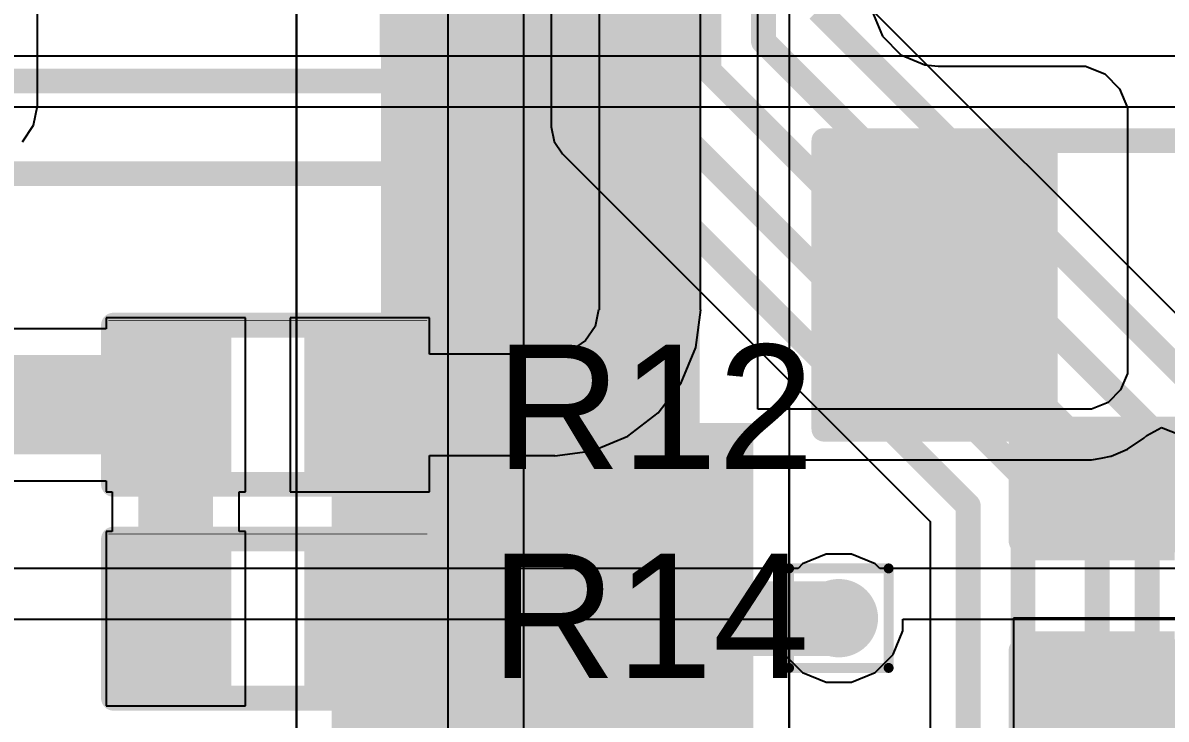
# Model space of a CAD drawing. Header units: inches. Extents: x -12 to 5355, y -7 to 5366.
# Drawn here: x 10.39 to 16.22, y 13.02 to 16.58 of the extents above; entities that cross this region are included whole.
import ezdxf

# ---------------------------------------------------------------- set-up
doc = ezdxf.new("R2010")
doc.units = ezdxf.units.IN
for name, color, linetype in [('BOTTOM LAYER', 5, 'Continuous'), ('Bottom Overlay', 54, 'Continuous'), ('Bottom Paste', 16, 'Continuous'), ('Bottom Solder', 6, 'Continuous'), ('Drill Drawing', 1, 'Continuous'), ('GROUND1', 16, 'Continuous'), ('GROUND2', 156, 'Continuous'), ('POWER', 76, 'Continuous'), ('SIGNAL', 90, 'Continuous'), ('TOP LAYER', 1, 'Continuous'), ('Top Overlay', 2, 'Continuous'), ('Top Paste', 8, 'Continuous'), ('Top Solder', 216, 'Continuous'), ('Via Holes', 16, 'Continuous')]:
    doc.layers.add(name, color=color, linetype=linetype)
doc.styles.add('Arial', font='', dxfattribs={"height": 0.2})
doc.styles.get('Arial').set_extended_font_data('Arial')

# ---------------------------------------------------------------- blocks, each defined once
blk = doc.blocks.new('8_SO_EP__B_15')
at = {"layer": 'BOTTOM LAYER'}
blk.add_hatch(color=5, dxfattribs=at).paths.add_polyline_path([(1.74500286, -2.30599996), (1.74500286, -1.50400004), (3.25000366, -1.50400004), (3.25000366, -2.30599996)])
at = {"layer": 'Bottom Paste'}
blk.add_hatch(color=16, dxfattribs=at).paths.add_polyline_path([(1.74500286, -2.30599996), (1.74500286, -1.50400004), (3.25000366, -1.50400004), (3.25000366, -2.30599996)])
at = {"layer": 'Bottom Solder'}
blk.add_hatch(color=6, dxfattribs=at).paths.add_polyline_path([(1.66880286, -2.38219996), (1.66880286, -1.42780004), (3.32620366, -1.42780004), (3.32620366, -2.38219996)])
at = {"layer": 'Bottom Overlay'}
for points in [[(2.03200254, -2.5146, 0.127, 0.127, 0), (2.03200508, -2.413, 0.127, 0.127, 0)], [(-1.90499746, -2.5146, 0.127, 0.127, 0), (2.03200254, -2.5146, 0.127, 0.127, 0)]]:
    blk.add_lwpolyline(points, format="xyseb", dxfattribs=at)
for points in [[(2.00025508, -2.413, 0.0635, 0.0635, 1), (2.06375508, -2.413, 0.0635, 0.0635, 1)], [(2.00025254, -2.5146, 0.0635, 0.0635, 1), (2.06375254, -2.5146, 0.0635, 0.0635, 1)], [(2.00025254, -2.5146, 0.0635, 0.0635, 1), (2.06375254, -2.5146, 0.0635, 0.0635, 1)]]:
    blk.add_lwpolyline(points, format="xyseb", close=True, dxfattribs=at)
blk = doc.blocks.new('YSPI0520_2R2M__B_31')
at = {"layer": 'BOTTOM LAYER'}
blk.add_hatch(color=5, dxfattribs=at).paths.add_polyline_path([(-3.50000316, 1.2499975), (-1.50000208, 1.2499975), (-1.50000208, -1.25000258), (-3.50000316, -1.25000258)])
at = {"layer": 'Bottom Paste'}
blk.add_hatch(color=16, dxfattribs=at).paths.add_polyline_path([(-3.50000316, 1.2499975), (-1.50000208, 1.2499975), (-1.50000208, -1.25000258), (-3.50000316, -1.25000258)])
at = {"layer": 'Bottom Solder'}
blk.add_hatch(color=6, dxfattribs=at).paths.add_polyline_path([(-3.576203159999999, 1.3261975), (-1.42380208, 1.3261975), (-1.42380208, -1.32620258), (-3.576203159999999, -1.32620258)])
at = {"layer": 'Bottom Overlay'}
for points in [[(-2.69999968, -1.55700222, 0.127, 0.127, 0), (-2.70000222, -2.59999734, 0.127, 0.127, 0)], [(2.69999968, -2.60000496, 0.127, 0.127, 0), (-2.70000222, -2.59999734, 0.127, 0.127, 0)]]:
    blk.add_lwpolyline(points, format="xyseb", dxfattribs=at)
for points in [[(-2.73174968, -1.55700222, 0.0635, 0.0635, 1), (-2.66824968, -1.55700222, 0.0635, 0.0635, 1)], [(-2.73175222, -2.59999734, 0.0635, 0.0635, 1), (-2.66825222, -2.59999734, 0.0635, 0.0635, 1)], [(-2.73175222, -2.59999734, 0.0635, 0.0635, 1), (-2.66825222, -2.59999734, 0.0635, 0.0635, 1)]]:
    blk.add_lwpolyline(points, format="xyseb", close=True, dxfattribs=at)
blk = doc.blocks.new('RES_0805_B_51')
at = {"layer": 'BOTTOM LAYER'}
for points in [[(-1.524, 0.635), (-0.508, 0.635), (-0.508, -0.635), (-1.524, -0.635)], [(0.508, 0.635), (1.524, 0.635), (1.524, -0.635), (0.508, -0.635)]]:
    blk.add_hatch(color=5, dxfattribs=at).paths.add_polyline_path(points)
at = {"layer": 'Bottom Paste'}
for points in [[(-1.524, 0.635), (-0.508, 0.635), (-0.508, -0.635), (-1.524, -0.635)], [(0.508, 0.635), (1.524, 0.635), (1.524, -0.635), (0.508, -0.635)]]:
    blk.add_hatch(color=16, dxfattribs=at).paths.add_polyline_path(points)
at = {"layer": 'Bottom Solder'}
for points in [[(-1.6002, 0.7111999999999999), (-0.4318, 0.7111999999999999), (-0.4318, -0.7111999999999999), (-1.6002, -0.7111999999999999)], [(0.4318, 0.7111999999999999), (1.6002, 0.7111999999999999), (1.6002, -0.7111999999999999), (0.4318, -0.7111999999999999)]]:
    blk.add_hatch(color=6, dxfattribs=at).paths.add_polyline_path(points)
at = {"layer": 'Bottom Overlay'}
for points in [[(-1.6256, -0.7366, 0.127, 0.127, 0), (-1.6256, 0.7366, 0.127, 0.127, 0)], [(-1.6256, 0.7366, 0.127, 0.127, 0), (1.6256, 0.7366, 0.127, 0.127, 0)], [(1.6256, -0.7366, 0.127, 0.127, 0), (1.6256, 0.7366, 0.127, 0.127, 0)], [(-1.6256, -0.7366, 0.127, 0.127, 0), (1.6256, -0.7366, 0.127, 0.127, 0)]]:
    blk.add_lwpolyline(points, format="xyseb", dxfattribs=at)
for points in [[(-1.65735, 0.7366, 0.0635, 0.0635, 1), (-1.59385, 0.7366, 0.0635, 0.0635, 1)], [(-1.65735, 0.7366, 0.0635, 0.0635, 1), (-1.59385, 0.7366, 0.0635, 0.0635, 1)], [(1.59385, 0.7366, 0.0635, 0.0635, 1), (1.65735, 0.7366, 0.0635, 0.0635, 1)], [(1.59385, 0.7366, 0.0635, 0.0635, 1), (1.65735, 0.7366, 0.0635, 0.0635, 1)], [(-1.65735, -0.7366, 0.0635, 0.0635, 1), (-1.59385, -0.7366, 0.0635, 0.0635, 1)], [(-1.65735, -0.7366, 0.0635, 0.0635, 1), (-1.59385, -0.7366, 0.0635, 0.0635, 1)], [(1.59385, -0.7366, 0.0635, 0.0635, 1), (1.65735, -0.7366, 0.0635, 0.0635, 1)], [(1.59385, -0.7366, 0.0635, 0.0635, 1), (1.65735, -0.7366, 0.0635, 0.0635, 1)]]:
    blk.add_lwpolyline(points, format="xyseb", close=True, dxfattribs=at)
blk = doc.blocks.new('R___0402_98')
at = {"layer": 'TOP LAYER'}
for points in [[(-0.6985, -0.3175), (-0.6985, 0.3175), (-0.2412999999999999, 0.3175), (-0.2413, -0.3175)], [(0.2412999999999999, -0.3175), (0.2413, 0.3175), (0.6985, 0.3175), (0.6985, -0.3175)]]:
    blk.add_hatch(color=1, dxfattribs=at).paths.add_polyline_path(points)
at = {"layer": 'Top Paste'}
for points in [[(-0.6985, -0.3175), (-0.6985, 0.3175), (-0.2412999999999999, 0.3175), (-0.2413, -0.3175)], [(0.2412999999999999, -0.3175), (0.2413, 0.3175), (0.6985, 0.3175), (0.6985, -0.3175)]]:
    blk.add_hatch(color=8, dxfattribs=at).paths.add_polyline_path(points)
at = {"layer": 'Top Solder'}
for points in [[(-0.75350116, -0.37250116), (-0.75350116, 0.37250116), (-0.1862988399999999, 0.37250116), (-0.18629884, -0.37250116)], [(0.1862988399999999, -0.37250116), (0.18629884, 0.37250116), (0.75350116, 0.37250116), (0.75350116, -0.37250116)]]:
    blk.add_hatch(color=216, dxfattribs=at).paths.add_polyline_path(points)
at = {"layer": 'Top Overlay'}
for points in [[(0.78740254, 0.40639746, 0.127, 0.127, 0), (-0.7874, 0.4064, 0.127, 0.127, 0)], [(-0.7874, 0.4064, 0.127, 0.127, 0), (-0.7874, -0.4064, 0.127, 0.127, 0)], [(0.78740254, 0.40639746, 0.127, 0.127, 0), (0.78740254, -0.40640254, 0.127, 0.127, 0)], [(0.78740254, -0.40640254, 0.127, 0.127, 0), (-0.7874, -0.4064, 0.127, 0.127, 0)], [(0.8127974599999999, -0.4317974599999999, 0.0032258, 0.0032258, 0), (-0.8128, -0.4317974599999999, 0.0032258, 0.0032258, 0)]]:
    blk.add_lwpolyline(points, format="xyseb", dxfattribs=at)
for points in [[(-0.8191499999999999, 0.4064, 0.0635, 0.0635, 1), (-0.7556499999999999, 0.4064, 0.0635, 0.0635, 1)], [(-0.8191499999999999, 0.4064, 0.0635, 0.0635, 1), (-0.7556499999999999, 0.4064, 0.0635, 0.0635, 1)], [(0.75565254, 0.40639746, 0.0635, 0.0635, 1), (0.8191525399999998, 0.40639746, 0.0635, 0.0635, 1)], [(0.75565254, 0.40639746, 0.0635, 0.0635, 1), (0.8191525399999998, 0.40639746, 0.0635, 0.0635, 1)], [(-0.8191499999999999, -0.4064, 0.0635, 0.0635, 1), (-0.7556499999999999, -0.4064, 0.0635, 0.0635, 1)], [(-0.8191499999999999, -0.4064, 0.0635, 0.0635, 1), (-0.7556499999999999, -0.4064, 0.0635, 0.0635, 1)], [(0.75565254, -0.40640254, 0.0635, 0.0635, 1), (0.8191525399999998, -0.40640254, 0.0635, 0.0635, 1)], [(0.75565254, -0.40640254, 0.0635, 0.0635, 1), (0.8191525399999998, -0.40640254, 0.0635, 0.0635, 1)], [(-0.81360518, -0.4317974599999999, 0.0016129, 0.0016129, 1), (-0.8119948199999999, -0.4317974599999999, 0.0016129, 0.0016129, 1)], [(0.81199228, -0.4317974599999999, 0.0016129, 0.0016129, 1), (0.8136026399999999, -0.4317974599999999, 0.0016129, 0.0016129, 1)]]:
    blk.add_lwpolyline(points, format="xyseb", close=True, dxfattribs=at)
blk = doc.blocks.new('R___0402_100')
at = {"layer": 'TOP LAYER'}
for points in [[(-0.6985, -0.3175), (-0.6985, 0.3175), (-0.2412999999999999, 0.3175), (-0.2413, -0.3175)], [(0.2412999999999999, -0.3175), (0.2413, 0.3175), (0.6985, 0.3175), (0.6985, -0.3175)]]:
    blk.add_hatch(color=1, dxfattribs=at).paths.add_polyline_path(points)
at = {"layer": 'Top Paste'}
for points in [[(-0.6985, -0.3175), (-0.6985, 0.3175), (-0.2412999999999999, 0.3175), (-0.2413, -0.3175)], [(0.2412999999999999, -0.3175), (0.2413, 0.3175), (0.6985, 0.3175), (0.6985, -0.3175)]]:
    blk.add_hatch(color=8, dxfattribs=at).paths.add_polyline_path(points)
at = {"layer": 'Top Solder'}
for points in [[(-0.75350116, -0.37250116), (-0.75350116, 0.37250116), (-0.1862988399999999, 0.37250116), (-0.18629884, -0.37250116)], [(0.1862988399999999, -0.37250116), (0.18629884, 0.37250116), (0.75350116, 0.37250116), (0.75350116, -0.37250116)]]:
    blk.add_hatch(color=216, dxfattribs=at).paths.add_polyline_path(points)
at = {"layer": 'Top Overlay'}
for points in [[(0.7874, 0.4064, 0.127, 0.127, 0), (-0.78740254, 0.40640254, 0.127, 0.127, 0)], [(-0.7874, -0.4064, 0.127, 0.127, 0), (-0.78740254, 0.40640254, 0.127, 0.127, 0)], [(0.7874, 0.4064, 0.127, 0.127, 0), (0.7874, -0.4064, 0.127, 0.127, 0)], [(0.7874, -0.4064, 0.127, 0.127, 0), (-0.7874, -0.4064, 0.127, 0.127, 0)], [(0.8128, -0.4318, 0.0032258, 0.0032258, 0), (-0.8127974599999999, -0.4318, 0.0032258, 0.0032258, 0)]]:
    blk.add_lwpolyline(points, format="xyseb", dxfattribs=at)
for points in [[(-0.8191525399999998, 0.40640254, 0.0635, 0.0635, 1), (-0.75565254, 0.40640254, 0.0635, 0.0635, 1)], [(-0.8191525399999998, 0.40640254, 0.0635, 0.0635, 1), (-0.75565254, 0.40640254, 0.0635, 0.0635, 1)], [(0.7556499999999999, 0.4064, 0.0635, 0.0635, 1), (0.8191499999999999, 0.4064, 0.0635, 0.0635, 1)], [(0.7556499999999999, 0.4064, 0.0635, 0.0635, 1), (0.8191499999999999, 0.4064, 0.0635, 0.0635, 1)], [(-0.8191499999999999, -0.4064, 0.0635, 0.0635, 1), (-0.7556499999999999, -0.4064, 0.0635, 0.0635, 1)], [(-0.8191499999999999, -0.4064, 0.0635, 0.0635, 1), (-0.7556499999999999, -0.4064, 0.0635, 0.0635, 1)], [(0.7556499999999999, -0.4064, 0.0635, 0.0635, 1), (0.8191499999999999, -0.4064, 0.0635, 0.0635, 1)], [(0.7556499999999999, -0.4064, 0.0635, 0.0635, 1), (0.8191499999999999, -0.4064, 0.0635, 0.0635, 1)], [(-0.8136026399999999, -0.4318, 0.0016129, 0.0016129, 1), (-0.81199228, -0.4318, 0.0016129, 0.0016129, 1)], [(0.8119948199999999, -0.4318, 0.0016129, 0.0016129, 1), (0.81360518, -0.4318, 0.0016129, 0.0016129, 1)]]:
    blk.add_lwpolyline(points, format="xyseb", close=True, dxfattribs=at)
blk = doc.blocks.new('____0402_162')
at = {"layer": 'TOP LAYER'}
for points in [[(-0.6985, -0.3175), (-0.6985, 0.3175), (-0.2412999999999999, 0.3175), (-0.2413, -0.3175)], [(0.2412999999999999, -0.3175), (0.2413, 0.3175), (0.6985, 0.3175), (0.6985, -0.3175)]]:
    blk.add_hatch(color=1, dxfattribs=at).paths.add_polyline_path(points)
at = {"layer": 'Top Paste'}
for points in [[(-0.6985, -0.3175), (-0.6985, 0.3175), (-0.2412999999999999, 0.3175), (-0.2413, -0.3175)], [(0.2412999999999999, -0.3175), (0.2413, 0.3175), (0.6985, 0.3175), (0.6985, -0.3175)]]:
    blk.add_hatch(color=8, dxfattribs=at).paths.add_polyline_path(points)
at = {"layer": 'Top Solder'}
for points in [[(-0.7584998799999999, -0.37749988), (-0.7584998799999999, 0.37749988), (-0.18130012, 0.37749988), (-0.18130012, -0.37749988)], [(0.18130012, -0.37749988), (0.18130012, 0.37749988), (0.7584998799999999, 0.37749988), (0.7584998799999999, -0.37749988)]]:
    blk.add_hatch(color=216, dxfattribs=at).paths.add_polyline_path(points)
at = {"layer": 'Top Overlay'}
for points in [[(-0.7874, 0.4064, 0.127, 0.127, 0), (-0.7874, -0.4064, 0.127, 0.127, 0)], [(-0.7874, 0.4064, 0.127, 0.127, 0), (-0.2794, 0.4064, 0.127, 0.127, 0)], [(0.2794, 0.4064, 0.127, 0.127, 0), (0.7874, 0.4064, 0.127, 0.127, 0)], [(0.7874, 0.4064, 0.127, 0.127, 0), (0.7874, -0.4064, 0.127, 0.127, 0)], [(-0.7874, -0.4064, 0.127, 0.127, 0), (-0.2794, -0.4064, 0.127, 0.127, 0)], [(0.2794, -0.4064, 0.127, 0.127, 0), (0.7874, -0.4064, 0.127, 0.127, 0)]]:
    blk.add_lwpolyline(points, format="xyseb", dxfattribs=at)
for points in [[(-0.8191499999999999, 0.4064, 0.0635, 0.0635, 1), (-0.7556499999999999, 0.4064, 0.0635, 0.0635, 1)], [(-0.8191499999999999, 0.4064, 0.0635, 0.0635, 1), (-0.7556499999999999, 0.4064, 0.0635, 0.0635, 1)], [(-0.31115, 0.4064, 0.0635, 0.0635, 1), (-0.24765, 0.4064, 0.0635, 0.0635, 1)], [(0.24765, 0.4064, 0.0635, 0.0635, 1), (0.31115, 0.4064, 0.0635, 0.0635, 1)], [(0.7556499999999999, 0.4064, 0.0635, 0.0635, 1), (0.8191499999999999, 0.4064, 0.0635, 0.0635, 1)], [(0.7556499999999999, 0.4064, 0.0635, 0.0635, 1), (0.8191499999999999, 0.4064, 0.0635, 0.0635, 1)], [(-0.8191499999999999, -0.4064, 0.0635, 0.0635, 1), (-0.7556499999999999, -0.4064, 0.0635, 0.0635, 1)], [(-0.8191499999999999, -0.4064, 0.0635, 0.0635, 1), (-0.7556499999999999, -0.4064, 0.0635, 0.0635, 1)], [(-0.31115, -0.4064, 0.0635, 0.0635, 1), (-0.24765, -0.4064, 0.0635, 0.0635, 1)], [(0.24765, -0.4064, 0.0635, 0.0635, 1), (0.31115, -0.4064, 0.0635, 0.0635, 1)], [(0.7556499999999999, -0.4064, 0.0635, 0.0635, 1), (0.8191499999999999, -0.4064, 0.0635, 0.0635, 1)], [(0.7556499999999999, -0.4064, 0.0635, 0.0635, 1), (0.8191499999999999, -0.4064, 0.0635, 0.0635, 1)]]:
    blk.add_lwpolyline(points, format="xyseb", close=True, dxfattribs=at)

msp = doc.modelspace()

# ---------------------------------------------------------------- hatches: boundary and pattern name
at = {"layer": 'BOTTOM LAYER'}
msp.add_hatch(color=5, dxfattribs=at).paths.add_polyline_path([(12.2174, 13.0556), (13.843, 13.0556), (13.843, 17.5514), (12.2174, 17.5514)])
h = msp.add_hatch(color=5, dxfattribs=at)
edge = h.paths.add_edge_path()
edge.add_arc((14.5542, 13.5382), 0.1999996, 0, 360)
at = {"layer": 'GROUND1'}
h = msp.add_hatch(color=16, dxfattribs=at)
edge = h.paths.add_edge_path()
edge.add_arc((14.5542, 13.5382), 0.1999996, 0, 360)
at = {"layer": 'GROUND2'}
h = msp.add_hatch(color=156, dxfattribs=at)
edge = h.paths.add_edge_path()
edge.add_arc((14.5542, 13.5382), 0.1999996, 0, 360)
at = {"layer": 'POWER'}
h = msp.add_hatch(color=76, dxfattribs=at)
edge = h.paths.add_edge_path()
edge.add_arc((14.5542, 13.5382), 0.1999996, 0, 360)
at = {"layer": 'SIGNAL'}
h = msp.add_hatch(color=90, dxfattribs=at)
edge = h.paths.add_edge_path()
edge.add_arc((14.5542, 13.5382), 0.1999996, 0, 360)
at = {"layer": 'TOP LAYER'}
h = msp.add_hatch(color=1, dxfattribs=at)
edge = h.paths.add_edge_path()
edge.add_arc((14.5542, 13.5382), 0.1999996, 0, 360)
at = {"layer": 'Via Holes'}
h = msp.add_hatch(color=7, dxfattribs=at)
edge = h.paths.add_edge_path()
edge.add_arc((14.5542, 13.5382), 0.0999998, 0, 360)

# ---------------------------------------------------------------- linework, layer by layer
at = {"layer": 'BOTTOM LAYER'}
for p, q in [((14.1403324, 14.605), (14.14032478, 18.69283282)), ((11.7856, 11.811), (11.7856, 17.8308)), ((11.7856, 17.8308), (11.7856, 11.88685456)), ((14.3002, 17.8308), (14.3002, 11.811)), ((14.72573382, 16.63233402), (14.77669638, 16.50929388)), ((14.77669638, 16.50929388), (14.87086688, 16.41512338)), ((14.87086688, 16.41512338), (14.99390702, 16.36416082)), ((14.99390702, 16.36416082), (15.06049566, 16.35760508)), ((15.06049566, 16.35760508), (15.0604982, 16.35760508)), ((15.0604982, 16.35760508), (15.76020724, 16.35757206)), ((15.76020724, 16.35757206), (15.81335674, 16.3575873)), ((15.81335674, 16.3575873), (15.91156838, 16.3169219)), ((15.91156838, 16.3169219), (15.98673206, 16.24175568)), ((15.98673206, 16.24175568), (16.02739238, 16.1435415)), ((16.02739238, 16.1435415), (16.02737206, 16.090392)), ((16.02737206, 16.090392), (16.02737714, 16.09039454)), ((16.02737714, 16.09039454), (16.02738984, 15.347696)), ((16.02738984, 15.347696), (16.02738476, 14.83358476)), ((16.02738476, 14.83358476), (16.0273873, 14.78811622)), ((16.0273873, 14.78811622), (15.9925893, 14.7040981)), ((15.9925893, 14.7040981), (15.92828412, 14.63979292)), ((15.79879746, 14.605), (14.1403324, 14.605)), ((15.844266, 14.60499492), (15.79879492, 14.605)), ((15.79879492, 14.605), (15.79879746, 14.605)), ((15.92828412, 14.63979292), (15.844266, 14.60499492)), ((16.12622378, 14.4714849), (16.20028256, 14.51138576)), ((16.20028256, 14.51138576), (16.2968559, 14.47367692)), ((16.02738984, 14.40053), (16.11140034, 14.45666146)), ((16.11140034, 14.45666146), (16.12622378, 14.4714849)), ((15.89349374, 14.35581076), (15.94334378, 14.36572184)), ((15.94334378, 14.36572184), (15.9433514, 14.36572692)), ((15.9433514, 14.36572692), (15.9433641, 14.36572946)), ((15.9433641, 14.36572946), (16.02738984, 14.40053)), ((14.3002, 11.88685456), (14.3002, 14.34602414)), ((14.3002, 14.34602414), (15.79876698, 14.34602414)), ((15.79876698, 14.34602414), (15.84423806, 14.34601906)), ((15.84423806, 14.34601906), (15.84424822, 14.3460216)), ((15.84424822, 14.3460216), (15.84425584, 14.34601906)), ((15.84425584, 14.34601906), (15.89349374, 14.35581076))]:
    msp.add_line(p, q, dxfattribs=at)
at = {"layer": 'Drill Drawing'}
for points in [[(14.3002, 13.7922, 0.0508, 0.0508, 0), (14.8082, 13.7922, 0.0508, 0.0508, 0)], [(14.3002, 13.2842, 0.0508, 0.0508, 0), (14.3002, 13.7922, 0.0508, 0.0508, 0)], [(14.8082, 13.2842, 0.0508, 0.0508, 0), (14.8082, 13.7922, 0.0508, 0.0508, 0)], [(14.3002, 13.2842, 0.0508, 0.0508, 0), (14.8082, 13.2842, 0.0508, 0.0508, 0)]]:
    msp.add_lwpolyline(points, format="xyseb", dxfattribs=at)
for points in [[(14.2875, 13.7922, 0.0254, 0.0254, 1), (14.3129, 13.7922, 0.0254, 0.0254, 1)], [(14.2875, 13.7922, 0.0254, 0.0254, 1), (14.3129, 13.7922, 0.0254, 0.0254, 1)], [(14.7955, 13.7922, 0.0254, 0.0254, 1), (14.8209, 13.7922, 0.0254, 0.0254, 1)], [(14.7955, 13.7922, 0.0254, 0.0254, 1), (14.8209, 13.7922, 0.0254, 0.0254, 1)], [(14.2875, 13.2842, 0.0254, 0.0254, 1), (14.3129, 13.2842, 0.0254, 0.0254, 1)], [(14.2875, 13.2842, 0.0254, 0.0254, 1), (14.3129, 13.2842, 0.0254, 0.0254, 1)], [(14.7955, 13.2842, 0.0254, 0.0254, 1), (14.8209, 13.2842, 0.0254, 0.0254, 1)], [(14.7955, 13.2842, 0.0254, 0.0254, 1), (14.8209, 13.2842, 0.0254, 0.0254, 1)]]:
    msp.add_lwpolyline(points, format="xyseb", close=True, dxfattribs=at)
at = {"layer": 'POWER'}
for p, q in [((21.48782088, 16.4084), (4.74246448, 16.4084)), ((5.0038, 16.14942414), (21.48782088, 16.14942414)), ((14.48915568, 13.8651996), (14.3689705, 13.8154156)), ((14.61924432, 13.8651996), (14.48915568, 13.8651996)), ((14.7394295, 13.8154156), (14.61924432, 13.8651996)), ((14.3457549, 13.7922), (9.347199999999999, 13.7922)), ((14.3689705, 13.8154156), (14.3457549, 13.7922)), ((14.7626451, 13.7922), (14.7394295, 13.8154156)), ((16.53534412, 13.7922), (14.7626451, 13.7922)), ((9.606175859999999, 13.53322414), (14.2272004, 13.53322414)), ((14.2272004, 13.53322414), (14.2272004, 13.47315568)), ((14.8811996, 13.47315568), (14.8811996, 13.53322414)), ((14.8811996, 13.53322414), (16.53534412, 13.53322414)), ((14.2272004, 13.47315568), (14.2769844, 13.3529705)), ((14.8314156, 13.3529705), (14.8811996, 13.47315568)), ((14.2769844, 13.3529705), (14.3689705, 13.2609844)), ((14.7394295, 13.2609844), (14.8314156, 13.3529705)), ((14.3689705, 13.2609844), (14.48915568, 13.2112004)), ((14.61924432, 13.2112004), (14.7394295, 13.2609844)), ((14.48915568, 13.2112004), (14.61924432, 13.2112004))]:
    msp.add_line(p, q, dxfattribs=at)
at = {"layer": 'SIGNAL'}
for p, q in [((12.9463419, 10.02475008), (12.9463419, 34.23068846)), ((13.0861689, 22.95780016), (13.0861689, 16.046831)), ((12.55787938, 21.37766108), (12.55787938, 10.02475008)), ((16.5249225, 14.84290656), (14.64303142, 16.72479764)), ((13.0861689, 16.046831), (13.10095424, 15.97250044)), ((13.10095424, 15.97250044), (13.14305728, 15.90948812)), ((13.14305728, 15.90948812), (15.02036874, 14.03217666)), ((15.02036874, 14.03217666), (15.02036874, 10.10228866))]:
    msp.add_line(p, q, dxfattribs=at)
for points in [[(12.75211064, 10.02475008, 0.127, 0.127, 0), (12.75211064, 44.50917692, 0.127, 0.127, 0)], [(13.28040016, 16.046831, 0.127, 0.127, 0), (13.28040016, 22.95780016, 0.127, 0.127, 0)], [(13.58520016, 16.1724086, 0.127, 0.127, 0), (13.58520016, 22.85620016, 0.127, 0.127, 0)], [(13.89000016, 16.33393736, 0.127, 0.127, 0), (13.89000016, 22.74544092, 0.127, 0.127, 0)], [(14.16940016, 16.48315474, 0.127, 0.127, 0), (14.16940016, 22.62758492, 0.127, 0.127, 0)], [(14.44880016, 16.64434314, 0.127, 0.127, 0), (16.38757962, 14.70556368, 0.127, 0.127, 0)], [(14.16940016, 16.48315474, 0.127, 0.127, 0), (16.12824054, 14.52431436, 0.127, 0.127, 0)], [(13.89000016, 16.33393736, 0.127, 0.127, 0), (15.87293752, 14.351, 0.127, 0.127, 0)], [(13.58520016, 16.1724086, 0.127, 0.127, 0), (15.494, 14.26360876, 0.127, 0.127, 0)], [(13.28040016, 16.046831, 0.127, 0.127, 0), (15.2146, 14.11263116, 0.127, 0.127, 0)], [(16.12824054, 11.62305016, 0.127, 0.127, 0), (16.12824054, 14.52431436, 0.127, 0.127, 0)], [(15.87293752, 10.81758314, 0.127, 0.127, 0), (15.87293752, 14.351, 0.127, 0.127, 0)], [(15.494, 9.244126799999998, 0.127, 0.127, 0), (15.494, 14.26360876, 0.127, 0.127, 0)], [(15.2146, 10.10228866, 0.127, 0.127, 0), (15.2146, 14.11263116, 0.127, 0.127, 0)]]:
    msp.add_lwpolyline(points, format="xyseb", dxfattribs=at)
for points in [[(14.13765016, 16.48315474, 0.0635, 0.0635, 1), (14.20115016, 16.48315474, 0.0635, 0.0635, 1)], [(14.13765016, 16.48315474, 0.0635, 0.0635, 1), (14.20115016, 16.48315474, 0.0635, 0.0635, 1)], [(13.85825016, 16.33393736, 0.0635, 0.0635, 1), (13.92175016, 16.33393736, 0.0635, 0.0635, 1)], [(13.85825016, 16.33393736, 0.0635, 0.0635, 1), (13.92175016, 16.33393736, 0.0635, 0.0635, 1)], [(13.55345016, 16.1724086, 0.0635, 0.0635, 1), (13.61695016, 16.1724086, 0.0635, 0.0635, 1)], [(13.55345016, 16.1724086, 0.0635, 0.0635, 1), (13.61695016, 16.1724086, 0.0635, 0.0635, 1)], [(13.24865016, 16.046831, 0.0635, 0.0635, 1), (13.31215016, 16.046831, 0.0635, 0.0635, 1)], [(13.24865016, 16.046831, 0.0635, 0.0635, 1), (13.31215016, 16.046831, 0.0635, 0.0635, 1)], [(16.09649054, 14.52431436, 0.0635, 0.0635, 1), (16.15999054, 14.52431436, 0.0635, 0.0635, 1)], [(16.09649054, 14.52431436, 0.0635, 0.0635, 1), (16.15999054, 14.52431436, 0.0635, 0.0635, 1)], [(15.84118752, 14.351, 0.0635, 0.0635, 1), (15.90468752, 14.351, 0.0635, 0.0635, 1)], [(15.84118752, 14.351, 0.0635, 0.0635, 1), (15.90468752, 14.351, 0.0635, 0.0635, 1)], [(15.46225, 14.26360876, 0.0635, 0.0635, 1), (15.52575, 14.26360876, 0.0635, 0.0635, 1)], [(15.46225, 14.26360876, 0.0635, 0.0635, 1), (15.52575, 14.26360876, 0.0635, 0.0635, 1)], [(15.18285, 14.11263116, 0.0635, 0.0635, 1), (15.24635, 14.11263116, 0.0635, 0.0635, 1)], [(15.18285, 14.11263116, 0.0635, 0.0635, 1), (15.24635, 14.11263116, 0.0635, 0.0635, 1)]]:
    msp.add_lwpolyline(points, format="xyseb", close=True, dxfattribs=at)
at = {"layer": 'TOP LAYER'}
for p, q in [((10.46328362, 16.1544), (10.46328362, 23.42246522)), ((13.33002414, 21.06349102), (13.33002414, 15.113)), ((13.84797586, 15.113), (13.84797586, 21.06349102)), ((10.44357068, 16.05529428), (10.46328362, 16.1544)), ((10.3874316, 15.97127616), (10.44357068, 16.05529428)), ((11.5247928, 15.07245144), (10.8135928, 15.07245144)), ((10.8135928, 15.07245144), (10.8135928, 15.01640634)), ((11.5247928, 14.18345144), (11.5247928, 15.07245144)), ((12.4645928, 15.07245144), (11.7533928, 15.07245144)), ((11.7533928, 15.07245144), (11.7533928, 14.18345144)), ((12.4645928, 14.8869273), (12.4645928, 15.07245144)), ((13.32657736, 15.113), (13.30963048, 15.02780586)), ((13.33002414, 15.113), (13.32657736, 15.113)), ((13.82397794, 14.92006922), (13.84937794, 15.113)), ((13.84937794, 15.113), (13.84797586, 15.113)), ((10.8135928, 15.01640634), (10.31150592, 15.01640634)), ((13.30963048, 15.02780586), (13.26137048, 14.95558096)), ((13.26137048, 14.95558096), (13.18914558, 14.90732096)), ((13.10395144, 14.8869273), (12.4645928, 14.8869273)), ((13.18914558, 14.90732096), (13.10395144, 14.89037408)), ((13.10395144, 14.89037408), (13.10395144, 14.8869273)), ((13.74951022, 14.74028548), (13.82397794, 14.92006922)), ((13.63104716, 14.58590428), (13.74951022, 14.74028548)), ((13.47666596, 14.46744122), (13.63104716, 14.58590428)), ((13.29688222, 14.3929735), (13.47666596, 14.46744122)), ((12.4645928, 14.18345144), (12.4645928, 14.36897558)), ((12.4645928, 14.36897558), (13.10395144, 14.36897558)), ((13.10395144, 14.3675735), (13.29688222, 14.3929735)), ((13.10395144, 14.36897558), (13.10395144, 14.3675735)), ((10.31150592, 14.23947622), (10.8135928, 14.23947622)), ((10.8135928, 14.23947622), (10.8135928, 14.18345144)), ((10.8135928, 14.18345144), (10.84547234, 14.18345144)), ((10.84547234, 14.18345144), (10.84547234, 13.98025144)), ((11.49291326, 13.98025144), (11.49291326, 14.18345144)), ((11.49291326, 14.18345144), (11.5247928, 14.18345144)), ((11.7533928, 14.18345144), (12.4645928, 14.18345144)), ((10.84547234, 13.98025144), (10.8135928, 13.98025144)), ((10.8135928, 13.98025144), (10.8135928, 13.09125144)), ((11.5247928, 13.98025144), (11.49291326, 13.98025144)), ((11.5247928, 13.09125144), (11.5247928, 13.98025144)), ((16.33549692, 13.5382), (15.44649692, 13.5382)), ((15.44649692, 13.5382), (15.44649692, 12.827)), ((10.8135928, 13.09125144), (11.5247928, 13.09125144))]:
    msp.add_line(p, q, dxfattribs=at)
for points in [[(13.589, 15.113, 0.254, 0.254, 0), (13.589, 22.27475098, 0.254, 0.254, 0)], [(13.589, 15.113, 0.254, 0.254, -0.4142135623730951), (13.10395144, 14.62795144, 0.254, 0.254, 0)], [(9.676505919999999, 14.62794128, 0.508, 0.508, 0), (11.080877, 14.62794128, 0.508, 0.508, 0)], [(11.080877, 14.62794128, 0.508, 0.508, 0), (11.08088716, 14.62795144, 0.508, 0.508, 0)], [(11.1691928, 13.53575144, 0.3809999999999999, 0.3809999999999999, 0), (11.1691928, 14.62795144, 0.3809999999999999, 0.3809999999999999, 0)], [(11.08088716, 14.62795144, 0.1778, 0.1778, 0), (11.1691928, 14.62795144, 0.1778, 0.1778, 0)], [(12.1089928, 14.62795144, 0.254, 0.254, 0), (13.10395144, 14.62795144, 0.254, 0.254, 0)], [(15.89099692, 14.1224, 0.3809999999999999, 0.3809999999999999, 0), (16.84719516, 14.1224, 0.3809999999999999, 0.3809999999999999, 0)], [(12.1089928, 13.53575144, 0.3809999999999999, 0.3809999999999999, 0), (14.55175144, 13.53575144, 0.3809999999999999, 0.3809999999999999, 0)], [(14.55175144, 13.53575144, 0.127, 0.127, 0), (14.5542, 13.5382, 0.127, 0.127, 0)], [(15.89099692, 13.1826, 0.3048, 0.3048, 0), (16.8656, 13.1826, 0.3048, 0.3048, 0)], [(15.88757554, 11.5464209, 0.3048, 0.3048, 0), (15.88757554, 13.1064, 0.3048, 0.3048, 0)]]:
    msp.add_lwpolyline(points, format="xyseb", dxfattribs=at)
for points in [[(13.5255, 15.113, 0.127, 0.127, 1), (13.6525, 15.113, 0.127, 0.127, 1)], [(13.5255, 15.113, 0.127, 0.127, 1), (13.6525, 15.113, 0.127, 0.127, 1)], [(10.953877, 14.62794128, 0.254, 0.254, 1), (11.207877, 14.62794128, 0.254, 0.254, 1)], [(10.953877, 14.62794128, 0.254, 0.254, 1), (11.207877, 14.62794128, 0.254, 0.254, 1)], [(10.95388716, 14.62795144, 0.254, 0.254, 1), (11.20788716, 14.62795144, 0.254, 0.254, 1)], [(11.0739428, 14.62795144, 0.1905, 0.1905, 1), (11.2644428, 14.62795144, 0.1905, 0.1905, 1)], [(11.03643716, 14.62795144, 0.08889999999999999, 0.08889999999999999, 1), (11.12533716, 14.62795144, 0.08889999999999999, 0.08889999999999999, 1)], [(11.1247428, 14.62795144, 0.08889999999999999, 0.08889999999999999, 1), (11.2136428, 14.62795144, 0.08889999999999999, 0.08889999999999999, 1)], [(12.0454928, 14.62795144, 0.127, 0.127, 1), (12.1724928, 14.62795144, 0.127, 0.127, 1)], [(13.04045144, 14.62795144, 0.127, 0.127, 1), (13.16745144, 14.62795144, 0.127, 0.127, 1)], [(13.04045144, 14.62795144, 0.127, 0.127, 1), (13.16745144, 14.62795144, 0.127, 0.127, 1)], [(15.79574692, 14.1224, 0.1905, 0.1905, 1), (15.98624692, 14.1224, 0.1905, 0.1905, 1)], [(11.0739428, 13.53575144, 0.1905, 0.1905, 1), (11.2644428, 13.53575144, 0.1905, 0.1905, 1)], [(12.0137428, 13.53575144, 0.1905, 0.1905, 1), (12.2042428, 13.53575144, 0.1905, 0.1905, 1)], [(14.45650144, 13.53575144, 0.1905, 0.1905, 1), (14.64700144, 13.53575144, 0.1905, 0.1905, 1)], [(14.52000144, 13.53575144, 0.0635, 0.0635, 1), (14.58350144, 13.53575144, 0.0635, 0.0635, 1)], [(14.52245, 13.5382, 0.0635, 0.0635, 1), (14.58595, 13.5382, 0.0635, 0.0635, 1)], [(15.81479692, 13.1826, 0.1524, 0.1524, 1), (15.96719692, 13.1826, 0.1524, 0.1524, 1)], [(15.81137554, 13.1064, 0.1524, 0.1524, 1), (15.96377554, 13.1064, 0.1524, 0.1524, 1)]]:
    msp.add_lwpolyline(points, format="xyseb", close=True, dxfattribs=at)

# ---------------------------------------------------------------- block references
for name, p in [('8_SO_EP__B_15', (10.541, 18.796)), ('RES_0805_B_51', (16.1036, 15.24))]:
    msp.add_blockref(name, p)
for name, p, rotation in [('YSPI0520_2R2M__B_31', (10.541, 13.208), 180), ('R___0402_100', (11.6390928, 14.62795144), 180), ('____0402_162', (15.89099692, 13.6525), 90), ('R___0402_98', (11.6390928, 13.53575144), 180)]:
    msp.add_blockref(name, p, dxfattribs=dict(rotation=rotation))

# ---------------------------------------------------------------- texts
at = {"layer": 'Top Overlay', "style": 'Arial'}
for s, p in [('R12', (12.8016, 14.3002)), ('R14', (12.7762, 13.2334))]:
    msp.add_text(s, height=0.635, dxfattribs=at).set_placement(p)

doc.saveas('drawing.dxf')
